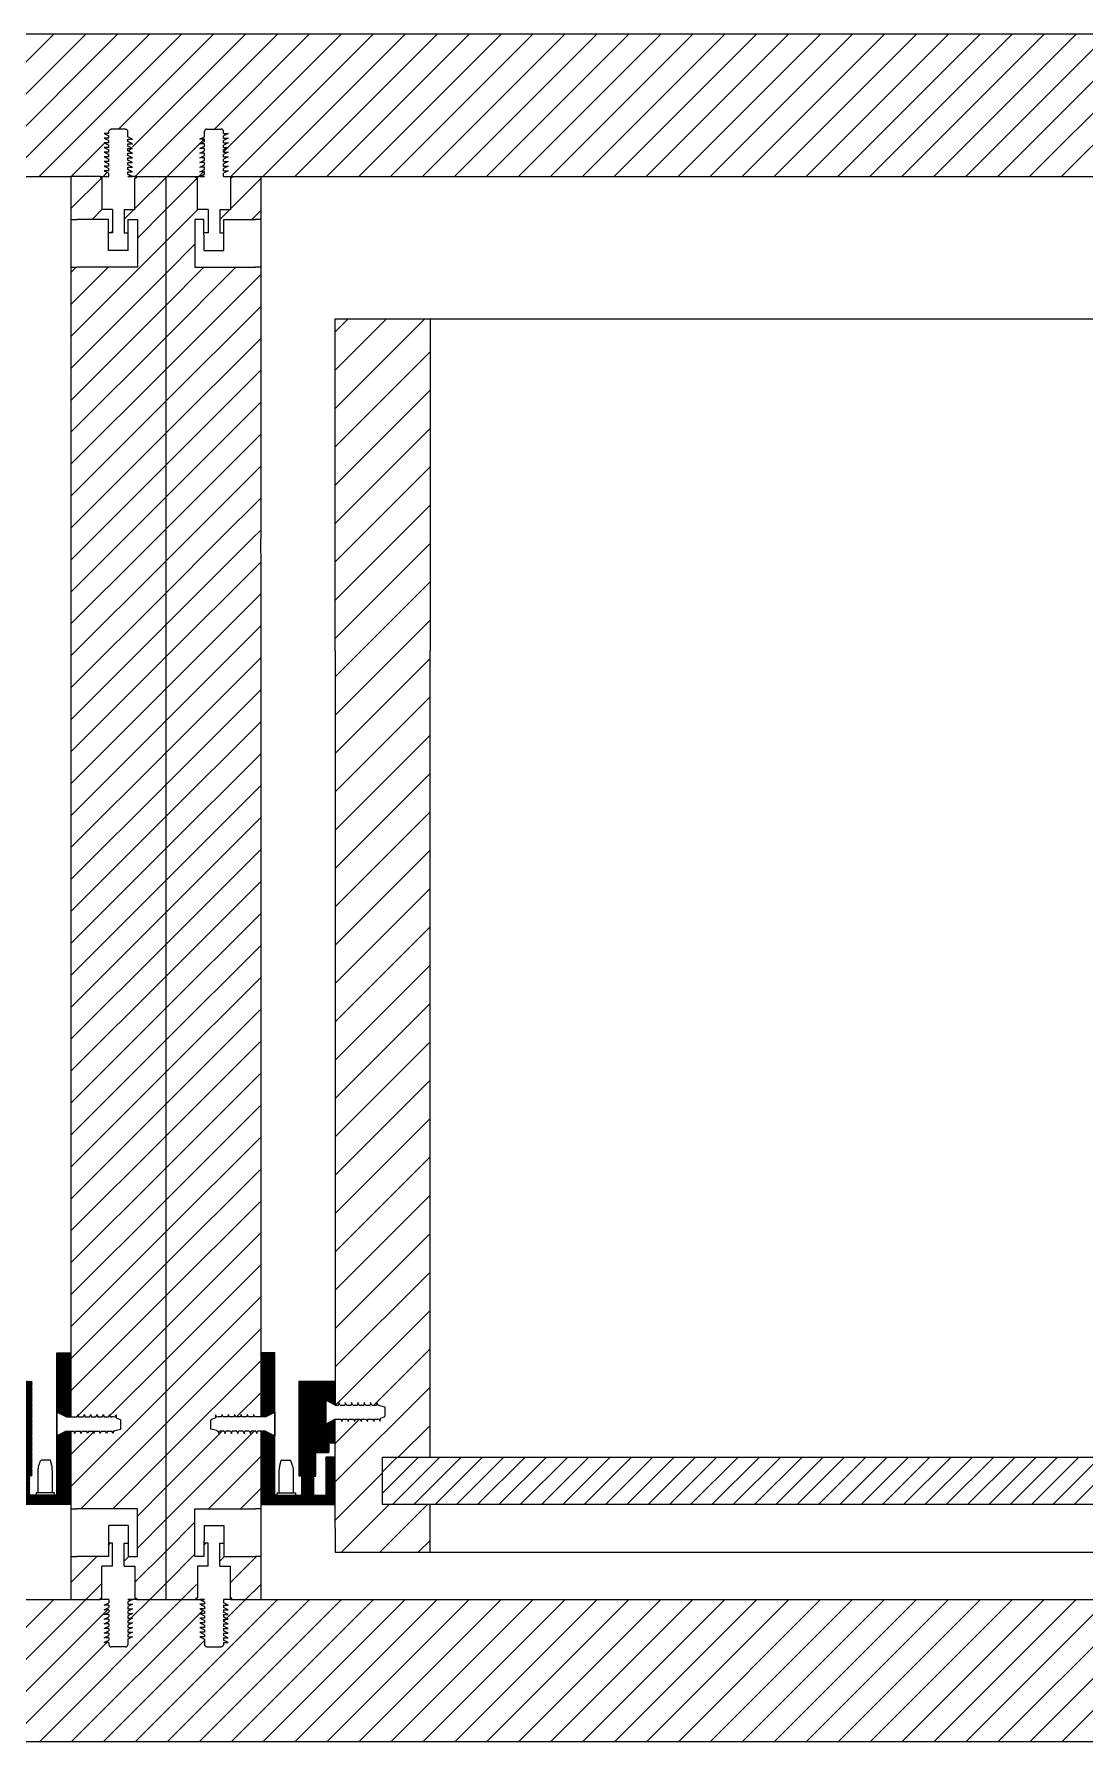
# Model space of a CAD drawing. Header units: millimetres. Extents: x 162 to 1697, y -125 to 545.
# Drawn here: x 516.52 to 538.67, y -125.15 to -89.15 of the extents above; entities that cross this region are included whole.
import ezdxf

# ---------------------------------------------------------------- set-up
doc = ezdxf.new("R2010")
doc.units = ezdxf.units.MM
doc.layers.get('0').update_dxf_attribs({"color": 255})
for name, color, linetype in [("costruzione sez cc'", 161, 'Continuous'), ('GIUNZIONI', 2, 'Continuous'), ('VITI', 2, 'Continuous')]:
    doc.layers.add(name, color=color, linetype=linetype)
pattern_1 = [(45, (146.07084, 0), (-0.3367596, 0.3367596), [])]

msp = doc.modelspace()

# ---------------------------------------------------------------- hatches: boundary and pattern name
at = {"transparency": 33554687}
h = msp.add_hatch(dxfattribs=at)
h.set_pattern_fill('ANSI31', color=8, scale=0.15)
h.set_pattern_definition(pattern_1)
h.paths.add_polyline_path([(521.296, -92.151), (520.691, -92.151), (520.691, -92.181), (520.661, -92.181), (520.661, -92.851), (520.436, -92.851), (520.436, -93.337), (520.521, -93.337), (520.521, -93.057), (520.599, -93.057), (520.711, -93.057), (521.185, -93.057), (521.296, -93.057)])
h.paths.add_polyline_path([(517.946, -92.181), (517.916, -92.181), (517.916, -92.151), (517.296, -92.151), (517.296, -93.057), (517.422, -93.057), (517.896, -93.057), (518.008, -93.057), (518.085, -93.057), (518.085, -93.337), (518.171, -93.337), (518.171, -92.851), (517.946, -92.851)])
h = msp.add_hatch(dxfattribs=at)
h.set_pattern_fill('ANSI31', color=8, scale=0.18)
h.paths.add_polyline_path([(524.866, -102.151), (524.866, -95.151), (522.866, -95.151), (522.866, -102.151), (522.866, -118.051), (522.934, -118.051), (522.944, -118.001), (522.969, -118.051), (523.068, -118.051), (523.078, -118.001), (523.102, -118.051), (523.201, -118.051), (523.212, -118.001), (523.236, -118.051), (523.335, -118.051), (523.346, -118.001), (523.37, -118.051), (523.469, -118.051), (523.48, -118.001), (523.504, -118.051), (523.603, -118.051), (523.613, -118.001), (523.638, -118.051), (523.737, -118.051), (523.747, -118.001), (523.773, -118.057), (523.915, -118.093), (523.915, -118.296), (523.822, -118.331), (523.817, -118.393), (523.789, -118.343, -0.074706), (523.73, -118.351), (523.691, -118.351), (523.685, -118.401), (523.656, -118.351), (523.558, -118.351), (523.551, -118.401), (523.523, -118.351), (523.424, -118.351), (523.418, -118.401), (523.389, -118.351), (523.29, -118.351), (523.284, -118.401), (523.255, -118.351), (523.156, -118.351), (523.15, -118.401), (523.121, -118.351), (523.022, -118.351), (523.016, -118.401), (522.987, -118.351), (522.866, -118.351), (522.866, -120.651), (522.866, -121.151), (524.866, -121.151), (524.866, -120.151), (523.866, -120.151), (523.866, -119.151), (524.866, -119.151)])
h = msp.add_hatch(dxfattribs=at)
h.set_pattern_fill('ANSI31', color=40, scale=0.005)
h.set_pattern_definition([(45, (86.170648, -191.819565), (-0.01122532015, 0.01122532015), [])])
h.paths.add_polyline_path([(515.726, -117.551), (516.482, -117.551), (516.482, -118.851), (516.057, -118.851), (515.857, -118.851), (515.726, -118.851), (515.726, -118.351), (515.926, -118.451), (515.926, -117.951), (515.726, -118.051)])
h.paths.add_polyline_path([(515.857, -118.851), (516.057, -118.851), (516.482, -118.851), (516.482, -119.551), (516.432, -119.551), (516.432, -119.151), (516.182, -119.151), (516.182, -119.551), (516.132, -119.551), (516.132, -119.051), (515.857, -119.051)], flags=17)
h.paths.add_polyline_path([(515.726, -119.151), (515.926, -119.151), (515.926, -119.951), (516.172, -119.951), (516.947, -119.951), (516.996, -119.951), (516.996, -118.701), (517.196, -118.601), (517.296, -118.601), (517.296, -120.151), (516.947, -120.151), (516.172, -120.151), (515.726, -120.151)])
h.paths.add_polyline_path([(516.307, -119.151), (516.432, -119.151), (516.432, -119.551), (516.432, -119.951), (516.307, -119.951)], flags=17)
h.paths.add_polyline_path([(516.182, -119.151), (516.307, -119.151), (516.307, -119.951), (516.182, -119.951)], flags=17)
h.paths.add_polyline_path([(516.996, -116.951), (517.296, -116.951), (517.296, -118.301), (517.196, -118.301), (516.996, -118.201)])
h = msp.add_hatch(dxfattribs=at)
h.set_pattern_fill('ANSI31', color=40, scale=0.005)
h.set_pattern_definition([(45, (88.072601, -191.819565), (-0.01122532015, 0.01122532015), [])])
h.paths.add_polyline_path([(522.866, -117.551), (522.11, -117.551), (522.11, -118.851), (522.535, -118.851), (522.735, -118.851), (522.866, -118.851), (522.866, -118.351), (522.666, -118.451), (522.666, -117.951), (522.866, -118.051)])
h.paths.add_polyline_path([(522.735, -118.851), (522.535, -118.851), (522.11, -118.851), (522.11, -119.551), (522.16, -119.551), (522.16, -119.151), (522.41, -119.151), (522.41, -119.551), (522.46, -119.551), (522.46, -119.051), (522.735, -119.051)], flags=17)
h.paths.add_polyline_path([(522.866, -119.151), (522.666, -119.151), (522.666, -119.951), (522.419, -119.951), (521.644, -119.951), (521.596, -119.951), (521.596, -118.701), (521.396, -118.601), (521.296, -118.601), (521.296, -120.151), (521.644, -120.151), (522.419, -120.151), (522.866, -120.151)])
h.paths.add_polyline_path([(522.285, -119.151), (522.16, -119.151), (522.16, -119.551), (522.16, -119.951), (522.285, -119.951)], flags=17)
h.paths.add_polyline_path([(522.41, -119.151), (522.285, -119.151), (522.285, -119.951), (522.41, -119.951)], flags=17)
h.paths.add_polyline_path([(521.596, -116.951), (521.296, -116.951), (521.296, -118.301), (521.396, -118.301), (521.596, -118.201)])
h = msp.add_hatch(dxfattribs=at)
h.set_pattern_fill('ANSI31', color=8, scale=0.15)
h.set_pattern_definition(pattern_1)
h.paths.add_polyline_path([(517.946, -121.451), (518.171, -121.451), (518.171, -120.966), (518.085, -120.966), (518.085, -121.246), (518.008, -121.246), (517.896, -121.246), (517.422, -121.246), (517.296, -121.246), (517.296, -122.151), (517.916, -122.151), (517.916, -122.121), (517.946, -122.121)])
h.paths.add_polyline_path([(521.296, -121.246), (521.185, -121.246), (520.711, -121.246), (520.599, -121.246), (520.521, -121.246), (520.521, -120.966), (520.436, -120.966), (520.436, -121.451), (520.661, -121.451), (520.661, -122.121), (520.691, -122.121), (520.691, -122.151), (521.296, -122.151)])
h = msp.add_hatch(dxfattribs=at)
h.set_pattern_fill('ANSI31', color=8, scale=0.15)
h.set_pattern_definition(pattern_1)
edge = h.paths.add_edge_path()
edge.add_line((579.296, -122.151), (578.569, -122.151))
edge.add_line((578.569, -122.151), (578.466, -122.202))
edge.add_line((578.466, -122.202), (578.466, -122.25))
edge.add_line((578.466, -122.25), (578.566, -122.251))
edge.add_line((578.566, -122.251), (578.466, -122.3))
edge.add_line((578.466, -122.3), (578.466, -122.348))
edge.add_line((578.466, -122.348), (578.566, -122.349))
edge.add_line((578.566, -122.349), (578.466, -122.398))
edge.add_line((578.466, -122.398), (578.466, -122.446))
edge.add_line((578.466, -122.446), (578.566, -122.448))
edge.add_line((578.566, -122.448), (578.466, -122.496))
edge.add_line((578.466, -122.496), (578.466, -122.544))
edge.add_line((578.466, -122.544), (578.566, -122.546))
edge.add_line((578.566, -122.546), (578.466, -122.594))
edge.add_line((578.466, -122.594), (578.466, -122.642))
edge.add_line((578.466, -122.642), (578.566, -122.644))
edge.add_line((578.566, -122.644), (578.466, -122.692))
edge.add_line((578.466, -122.692), (578.466, -122.74))
edge.add_line((578.466, -122.74), (578.566, -122.742))
edge.add_line((578.566, -122.742), (578.466, -122.79))
edge.add_line((578.466, -122.79), (578.466, -122.838))
edge.add_line((578.466, -122.838), (578.566, -122.84))
edge.add_line((578.566, -122.84), (578.466, -122.889))
edge.add_line((578.466, -122.889), (578.466, -122.937))
edge.add_line((578.466, -122.937), (578.566, -122.938))
edge.add_line((578.566, -122.938), (578.466, -122.987))
edge.add_line((578.466, -122.987), (578.466, -123.129))
edge.add_spline(control_points=[(578.466, -123.105), (578.466, -123.128), (578.439, -123.151), (578.416, -123.151)], knot_values=[0, 0, 0, 0, 0.068355, 0.068355, 0.068355, 0.068355], degree=3, periodic=0)
edge.add_line((578.416, -123.151), (578.09, -123.151))
edge.add_spline(control_points=[(578.116, -123.151), (578.093, -123.151), (578.066, -123.128), (578.066, -123.105)], knot_values=[0, 0, 0, 0, 0.068355, 0.068355, 0.068355, 0.068355], degree=3, periodic=0)
edge.add_line((578.041, -123.058), (577.966, -123.055))
edge.add_line((577.966, -123.055), (578.066, -123.008))
edge.add_line((578.066, -123.008), (578.066, -122.96))
edge.add_line((578.066, -122.96), (577.966, -122.957))
edge.add_line((577.966, -122.957), (578.066, -122.91))
edge.add_line((578.066, -122.91), (578.066, -122.862))
edge.add_line((578.066, -122.862), (577.966, -122.859))
edge.add_line((577.966, -122.859), (578.066, -122.812))
edge.add_line((578.066, -122.812), (578.066, -122.764))
edge.add_line((578.066, -122.764), (577.966, -122.761))
edge.add_line((577.966, -122.761), (578.066, -122.714))
edge.add_line((578.066, -122.714), (578.066, -122.666))
edge.add_line((578.066, -122.666), (577.966, -122.663))
edge.add_line((577.966, -122.663), (578.066, -122.615))
edge.add_line((578.066, -122.615), (578.066, -122.567))
edge.add_line((578.066, -122.567), (577.966, -122.565))
edge.add_line((577.966, -122.565), (578.066, -122.517))
edge.add_line((578.066, -122.517), (578.066, -122.469))
edge.add_line((578.066, -122.469), (577.966, -122.467))
edge.add_line((577.966, -122.467), (578.066, -122.419))
edge.add_line((578.066, -122.419), (578.066, -122.371))
edge.add_line((578.066, -122.371), (577.966, -122.368))
edge.add_line((577.966, -122.368), (578.066, -122.321))
edge.add_line((578.066, -122.321), (578.066, -122.273))
edge.add_line((578.066, -122.273), (577.966, -122.27))
edge.add_line((577.966, -122.27), (578.066, -122.223))
edge.add_line((578.066, -122.223), (578.066, -122.151))
edge.add_line((578.066, -122.151), (577.886, -122.151))
edge.add_line((577.886, -122.151), (577.296, -122.151))
edge.add_line((577.296, -122.151), (520.691, -122.151))
edge.add_line((520.691, -122.151), (520.661, -122.151))
edge.add_line((520.661, -122.151), (520.511, -122.151))
edge.add_line((520.511, -122.151), (520.511, -122.223))
edge.add_line((520.511, -122.223), (520.611, -122.27))
edge.add_line((520.611, -122.27), (520.511, -122.273))
edge.add_line((520.511, -122.273), (520.511, -122.321))
edge.add_line((520.511, -122.321), (520.611, -122.368))
edge.add_line((520.611, -122.368), (520.511, -122.371))
edge.add_line((520.511, -122.371), (520.511, -122.419))
edge.add_line((520.511, -122.419), (520.611, -122.467))
edge.add_line((520.611, -122.467), (520.511, -122.469))
edge.add_line((520.511, -122.469), (520.511, -122.517))
edge.add_line((520.511, -122.517), (520.611, -122.565))
edge.add_line((520.611, -122.565), (520.511, -122.567))
edge.add_line((520.511, -122.567), (520.511, -122.615))
edge.add_line((520.511, -122.615), (520.611, -122.663))
edge.add_line((520.611, -122.663), (520.511, -122.666))
edge.add_line((520.511, -122.666), (520.511, -122.714))
edge.add_line((520.511, -122.714), (520.611, -122.761))
edge.add_line((520.611, -122.761), (520.511, -122.764))
edge.add_line((520.511, -122.764), (520.511, -122.812))
edge.add_line((520.511, -122.812), (520.611, -122.859))
edge.add_line((520.611, -122.859), (520.511, -122.862))
edge.add_line((520.511, -122.862), (520.511, -122.91))
edge.add_line((520.511, -122.91), (520.611, -122.957))
edge.add_line((520.611, -122.957), (520.511, -122.96))
edge.add_line((520.511, -122.96), (520.511, -123.008))
edge.add_line((520.511, -123.008), (520.611, -123.055))
edge.add_line((520.611, -123.055), (520.511, -123.058))
edge.add_line((520.511, -123.058), (520.511, -123.129))
edge.add_spline(control_points=[(520.511, -123.105), (520.511, -123.128), (520.484, -123.151), (520.461, -123.151)], knot_values=[0, 0, 0, 0, 0.068355, 0.068355, 0.068355, 0.068355], degree=3, periodic=0)
edge.add_line((520.461, -123.151), (520.135, -123.151))
edge.add_spline(control_points=[(520.161, -123.151), (520.138, -123.151), (520.111, -123.128), (520.111, -123.105)], knot_values=[0, 0, 0, 0, 0.068355, 0.068355, 0.068355, 0.068355], degree=3, periodic=0)
edge.add_line((520.111, -123.105), (520.111, -122.987))
edge.add_line((520.111, -122.987), (520.011, -122.938))
edge.add_line((520.011, -122.938), (520.111, -122.937))
edge.add_line((520.111, -122.937), (520.111, -122.889))
edge.add_line((520.111, -122.889), (520.011, -122.84))
edge.add_line((520.011, -122.84), (520.111, -122.838))
edge.add_line((520.111, -122.838), (520.111, -122.79))
edge.add_line((520.111, -122.79), (520.011, -122.742))
edge.add_line((520.011, -122.742), (520.111, -122.74))
edge.add_line((520.111, -122.74), (520.111, -122.692))
edge.add_line((520.111, -122.692), (520.011, -122.644))
edge.add_line((520.011, -122.644), (520.111, -122.642))
edge.add_line((520.111, -122.642), (520.111, -122.594))
edge.add_line((520.111, -122.594), (520.011, -122.546))
edge.add_line((520.011, -122.546), (520.111, -122.544))
edge.add_line((520.111, -122.544), (520.111, -122.496))
edge.add_line((520.111, -122.496), (520.011, -122.448))
edge.add_line((520.011, -122.448), (520.111, -122.446))
edge.add_line((520.111, -122.446), (520.111, -122.398))
edge.add_line((520.111, -122.398), (520.011, -122.349))
edge.add_line((520.011, -122.349), (520.111, -122.348))
edge.add_line((520.111, -122.348), (520.111, -122.3))
edge.add_line((520.111, -122.3), (520.011, -122.251))
edge.add_line((520.011, -122.251), (520.111, -122.25))
edge.add_line((520.111, -122.25), (520.111, -122.202))
edge.add_line((520.111, -122.202), (520.007, -122.151))
edge.add_line((520.007, -122.151), (519.931, -122.151))
edge.add_line((519.931, -122.151), (518.599, -122.151))
edge.add_line((518.599, -122.151), (518.496, -122.202))
edge.add_line((518.496, -122.202), (518.496, -122.25))
edge.add_line((518.496, -122.25), (518.596, -122.251))
edge.add_line((518.596, -122.251), (518.496, -122.3))
edge.add_line((518.496, -122.3), (518.496, -122.348))
edge.add_line((518.496, -122.348), (518.596, -122.349))
edge.add_line((518.596, -122.349), (518.496, -122.398))
edge.add_line((518.496, -122.398), (518.496, -122.446))
edge.add_line((518.496, -122.446), (518.596, -122.448))
edge.add_line((518.596, -122.448), (518.496, -122.496))
edge.add_line((518.496, -122.496), (518.496, -122.544))
edge.add_line((518.496, -122.544), (518.596, -122.546))
edge.add_line((518.596, -122.546), (518.496, -122.594))
edge.add_line((518.496, -122.594), (518.496, -122.642))
edge.add_line((518.496, -122.642), (518.596, -122.644))
edge.add_line((518.596, -122.644), (518.496, -122.692))
edge.add_line((518.496, -122.692), (518.496, -122.74))
edge.add_line((518.496, -122.74), (518.596, -122.742))
edge.add_line((518.596, -122.742), (518.496, -122.79))
edge.add_line((518.496, -122.79), (518.496, -122.838))
edge.add_line((518.496, -122.838), (518.596, -122.84))
edge.add_line((518.596, -122.84), (518.496, -122.889))
edge.add_line((518.496, -122.889), (518.496, -122.937))
edge.add_line((518.496, -122.937), (518.596, -122.938))
edge.add_line((518.596, -122.938), (518.496, -122.987))
edge.add_line((518.496, -122.987), (518.496, -123.129))
edge.add_spline(control_points=[(518.496, -123.105), (518.496, -123.128), (518.469, -123.151), (518.446, -123.151)], knot_values=[0, 0, 0, 0, 0.068355, 0.068355, 0.068355, 0.068355], degree=3, periodic=0)
edge.add_line((518.446, -123.151), (518.12, -123.151))
edge.add_spline(control_points=[(518.146, -123.151), (518.123, -123.151), (518.096, -123.128), (518.096, -123.105)], knot_values=[0, 0, 0, 0, 0.068355, 0.068355, 0.068355, 0.068355], degree=3, periodic=0)
edge.add_line((518.071, -123.058), (517.996, -123.055))
edge.add_line((517.996, -123.055), (518.096, -123.008))
edge.add_line((518.096, -123.008), (518.096, -122.96))
edge.add_line((518.096, -122.96), (517.996, -122.957))
edge.add_line((517.996, -122.957), (518.096, -122.91))
edge.add_line((518.096, -122.91), (518.096, -122.862))
edge.add_line((518.096, -122.862), (517.996, -122.859))
edge.add_line((517.996, -122.859), (518.096, -122.812))
edge.add_line((518.096, -122.812), (518.096, -122.764))
edge.add_line((518.096, -122.764), (517.996, -122.761))
edge.add_line((517.996, -122.761), (518.096, -122.714))
edge.add_line((518.096, -122.714), (518.096, -122.666))
edge.add_line((518.096, -122.666), (517.996, -122.663))
edge.add_line((517.996, -122.663), (518.096, -122.615))
edge.add_line((518.096, -122.615), (518.096, -122.567))
edge.add_line((518.096, -122.567), (517.996, -122.565))
edge.add_line((517.996, -122.565), (518.096, -122.517))
edge.add_line((518.096, -122.517), (518.096, -122.469))
edge.add_line((518.096, -122.469), (517.996, -122.467))
edge.add_line((517.996, -122.467), (518.096, -122.419))
edge.add_line((518.096, -122.419), (518.096, -122.371))
edge.add_line((518.096, -122.371), (517.996, -122.368))
edge.add_line((517.996, -122.368), (518.096, -122.321))
edge.add_line((518.096, -122.321), (518.096, -122.273))
edge.add_line((518.096, -122.273), (517.996, -122.27))
edge.add_line((517.996, -122.27), (518.096, -122.223))
edge.add_line((518.096, -122.223), (518.096, -122.151))
edge.add_line((518.096, -122.151), (517.916, -122.151))
edge.add_line((517.916, -122.151), (460.676, -122.151))
edge.add_line((460.676, -122.151), (460.496, -122.151))
edge.add_line((460.496, -122.151), (460.496, -122.223))
edge.add_line((460.496, -122.223), (460.596, -122.27))
edge.add_line((460.596, -122.27), (460.496, -122.273))
edge.add_line((460.496, -122.273), (460.496, -122.321))
edge.add_line((460.496, -122.321), (460.596, -122.368))
edge.add_line((460.596, -122.368), (460.496, -122.371))
edge.add_line((460.496, -122.371), (460.496, -122.419))
edge.add_line((460.496, -122.419), (460.596, -122.467))
edge.add_line((460.596, -122.467), (460.496, -122.469))
edge.add_line((460.496, -122.469), (460.496, -122.517))
edge.add_line((460.496, -122.517), (460.596, -122.565))
edge.add_line((460.596, -122.565), (460.496, -122.567))
edge.add_line((460.496, -122.567), (460.496, -122.615))
edge.add_line((460.496, -122.615), (460.596, -122.663))
edge.add_line((460.596, -122.663), (460.496, -122.666))
edge.add_line((460.496, -122.666), (460.496, -122.714))
edge.add_line((460.496, -122.714), (460.596, -122.761))
edge.add_line((460.596, -122.761), (460.496, -122.764))
edge.add_line((460.496, -122.764), (460.496, -122.812))
edge.add_line((460.496, -122.812), (460.596, -122.859))
edge.add_line((460.596, -122.859), (460.496, -122.862))
edge.add_line((460.496, -122.862), (460.496, -122.91))
edge.add_line((460.496, -122.91), (460.596, -122.957))
edge.add_line((460.596, -122.957), (460.496, -122.96))
edge.add_line((460.496, -122.96), (460.496, -123.008))
edge.add_line((460.496, -123.008), (460.596, -123.055))
edge.add_line((460.596, -123.055), (460.496, -123.058))
edge.add_line((460.496, -123.058), (460.496, -123.129))
edge.add_spline(control_points=[(460.496, -123.105), (460.496, -123.128), (460.469, -123.151), (460.446, -123.151)], knot_values=[0, 0, 0, 0, 0.068355, 0.068355, 0.068355, 0.068355], degree=3, periodic=0)
edge.add_line((460.446, -123.151), (460.12, -123.151))
edge.add_spline(control_points=[(460.146, -123.151), (460.123, -123.151), (460.096, -123.128), (460.096, -123.105)], knot_values=[0, 0, 0, 0, 0.068355, 0.068355, 0.068355, 0.068355], degree=3, periodic=0)
edge.add_line((460.096, -123.105), (460.096, -122.987))
edge.add_line((460.096, -122.987), (459.996, -122.938))
edge.add_line((459.996, -122.938), (460.096, -122.937))
edge.add_line((460.096, -122.937), (460.096, -122.889))
edge.add_line((460.096, -122.889), (459.996, -122.84))
edge.add_line((459.996, -122.84), (460.096, -122.838))
edge.add_line((460.096, -122.838), (460.096, -122.79))
edge.add_line((460.096, -122.79), (459.996, -122.742))
edge.add_line((459.996, -122.742), (460.096, -122.74))
edge.add_line((460.096, -122.74), (460.096, -122.692))
edge.add_line((460.096, -122.692), (459.996, -122.644))
edge.add_line((459.996, -122.644), (460.096, -122.642))
edge.add_line((460.096, -122.642), (460.096, -122.594))
edge.add_line((460.096, -122.594), (459.996, -122.546))
edge.add_line((459.996, -122.546), (460.096, -122.544))
edge.add_line((460.096, -122.544), (460.096, -122.496))
edge.add_line((460.096, -122.496), (459.996, -122.448))
edge.add_line((459.996, -122.448), (460.096, -122.446))
edge.add_line((460.096, -122.446), (460.096, -122.398))
edge.add_line((460.096, -122.398), (459.996, -122.349))
edge.add_line((459.996, -122.349), (460.096, -122.348))
edge.add_line((460.096, -122.348), (460.096, -122.3))
edge.add_line((460.096, -122.3), (459.996, -122.251))
edge.add_line((459.996, -122.251), (460.096, -122.25))
edge.add_line((460.096, -122.25), (460.096, -122.202))
edge.add_line((460.096, -122.202), (459.992, -122.151))
edge.add_line((459.992, -122.151), (459.916, -122.151))
edge.add_line((459.916, -122.151), (459.296, -122.151))
edge.add_line((459.296, -122.151), (459.296, -125.151))
edge.add_line((459.296, -125.151), (579.296, -125.151))
edge.add_line((579.296, -125.151), (579.296, -122.151))
at = {"layer": "costruzione sez cc'", "transparency": 33554687}
h = msp.add_hatch(dxfattribs=at)
h.set_pattern_fill('ANSI31', color=8, scale=0.1)
h.set_pattern_definition([(45, (148.3726, -192.31956), (-0.2245064, 0.2245064), [])])
h.paths.add_polyline_path([(574.726, -120.151), (574.726, -119.151), (573.726, -119.151), (523.866, -119.151), (523.866, -120.151), (524.866, -120.151)])

# ---------------------------------------------------------------- linework, layer by layer
for p, q in [((579.296, -89.151), (459.296, -89.151)), ((460.676, -92.151), (517.296, -92.151)), ((517.916, -92.151), (517.296, -92.151)), ((517.296, -92.151), (517.296, -99.792)), ((518.676, -92.151), (519.931, -92.151)), ((519.296, -92.151), (519.296, -122.151)), ((520.691, -92.151), (521.296, -92.151)), ((521.296, -92.151), (577.296, -92.151)), ((521.296, -92.151), (521.296, -99.792)), ((522.866, -102.151), (522.866, -95.151)), ((522.866, -95.151), (524.866, -95.151)), ((524.866, -95.151), (524.866, -102.151)), ((517.296, -99.792), (517.296, -100.392)), ((521.295, -99.792), (521.296, -100.392)), ((517.296, -100.392), (517.296, -118.301)), ((521.296, -100.392), (521.296, -118.301)), ((522.866, -102.151), (522.866, -118.051)), ((524.866, -119.151), (524.866, -102.151)), ((516.996, -119.951), (516.996, -116.951)), ((516.996, -116.951), (517.296, -116.951)), ((521.596, -116.951), (521.296, -116.951)), ((521.596, -119.951), (521.596, -116.951)), ((522.11, -119.551), (522.11, -117.551)), ((522.11, -117.551), (522.866, -117.551)), ((522.866, -118.051), (522.866, -117.551)), ((522.866, -120.651), (522.866, -118.351)), ((517.296, -118.601), (517.296, -122.151)), ((521.296, -118.601), (521.296, -122.151)), ((522.535, -118.851), (522.11, -118.851)), ((522.16, -119.951), (522.16, -119.151)), ((522.16, -119.151), (522.41, -119.151)), ((522.285, -119.151), (522.285, -119.951)), ((522.41, -119.151), (522.41, -119.951)), ((522.46, -119.551), (522.46, -119.051)), ((522.46, -119.051), (522.735, -119.051)), ((522.535, -118.851), (522.735, -118.851)), ((522.866, -119.151), (522.666, -119.151)), ((522.666, -119.151), (522.666, -119.951)), ((522.735, -118.851), (522.735, -119.051)), ((522.735, -118.851), (522.866, -118.851)), ((522.866, -120.151), (522.866, -119.151)), ((523.866, -120.151), (523.866, -119.151)), ((523.866, -119.151), (573.726, -119.151)), ((516.606, -119.472), (516.606, -119.398)), ((516.606, -119.605), (516.606, -119.472)), ((516.615, -119.339), (516.657, -119.226)), ((516.86, -119.213), (516.674, -119.213)), ((516.893, -119.328), (516.865, -119.218)), ((516.906, -119.49), (516.901, -119.356)), ((516.906, -119.624), (516.906, -119.49)), ((521.686, -119.49), (521.69, -119.356)), ((521.686, -119.624), (521.686, -119.49)), ((521.699, -119.328), (521.727, -119.218)), ((521.732, -119.213), (521.917, -119.213)), ((521.977, -119.339), (521.935, -119.226)), ((521.986, -119.472), (521.986, -119.398)), ((521.986, -119.605), (521.986, -119.472)), ((516.606, -119.739), (516.606, -119.605)), ((516.606, -119.873), (516.606, -119.739)), ((516.606, -119.901), (516.606, -119.873)), ((516.906, -119.758), (516.906, -119.624)), ((516.906, -119.892), (516.906, -119.758)), ((521.686, -119.758), (521.686, -119.624)), ((521.686, -119.892), (521.686, -119.758)), ((521.986, -119.739), (521.986, -119.605)), ((521.986, -119.873), (521.986, -119.739)), ((521.986, -119.901), (521.986, -119.873)), ((522.16, -119.551), (522.11, -119.551)), ((522.41, -119.551), (522.46, -119.551)), ((517.296, -120.151), (515.726, -120.151)), ((516.947, -119.951), (516.172, -119.951)), ((516.947, -120.151), (516.172, -120.151)), ((516.951, -119.901), (516.56, -119.901)), ((516.56, -119.901), (516.56, -119.951)), ((516.906, -119.892), (516.906, -119.901)), ((516.996, -119.951), (516.906, -119.951)), ((516.947, -119.951), (516.996, -119.951)), ((517.296, -120.151), (516.947, -120.151)), ((516.951, -119.951), (516.951, -119.901)), ((517.296, -120.151), (517.296, -120.238)), ((521.296, -120.151), (521.644, -120.151)), ((521.644, -119.951), (521.596, -119.951)), ((521.596, -119.951), (521.686, -119.951)), ((521.641, -119.951), (521.641, -119.901)), ((521.641, -119.901), (522.031, -119.901)), ((521.644, -119.951), (522.419, -119.951)), ((521.644, -120.151), (522.419, -120.151)), ((521.686, -119.892), (521.686, -119.901)), ((522.031, -119.901), (522.032, -119.951)), ((522.41, -119.951), (522.16, -119.951)), ((522.419, -119.951), (522.666, -119.951)), ((522.419, -120.151), (522.866, -120.151)), ((524.866, -120.151), (523.866, -120.151)), ((524.866, -121.151), (524.866, -120.151)), ((574.726, -120.151), (524.866, -120.151)), ((522.866, -120.651), (522.866, -121.151)), ((522.866, -121.151), (524.866, -121.151)), ((460.676, -122.151), (517.916, -122.151)), ((518.676, -122.151), (519.931, -122.151)), ((520.691, -122.151), (578.066, -122.151)), ((579.296, -125.151), (459.296, -125.151))]:
    msp.add_line(p, q)
at = {"color": 8, "linetype": 'Continuous', "transparency": 33554687}
for p, q in [((513.933, -92.151), (516.933, -89.151)), ((514.607, -92.151), (517.607, -89.151)), ((515.28, -92.151), (518.28, -89.151)), ((515.954, -92.151), (518.954, -89.151)), ((516.627, -92.151), (519.627, -89.151)), ((518.301, -91.151), (520.301, -89.151)), ((518.596, -91.53), (520.974, -89.151)), ((518.648, -92.151), (521.648, -89.151)), ((520.321, -91.151), (522.321, -89.151)), ((520.604, -91.542), (522.995, -89.151)), ((520.668, -92.151), (523.668, -89.151)), ((521.342, -92.151), (524.342, -89.151)), ((522.015, -92.151), (525.015, -89.151)), ((522.689, -92.151), (525.689, -89.151)), ((523.362, -92.151), (526.362, -89.151)), ((524.036, -92.151), (527.036, -89.151)), ((524.709, -92.151), (527.709, -89.151)), ((525.383, -92.151), (528.383, -89.151)), ((526.056, -92.151), (529.056, -89.151)), ((526.73, -92.151), (529.73, -89.151)), ((527.403, -92.151), (530.403, -89.151)), ((528.077, -92.151), (531.077, -89.151)), ((528.75, -92.151), (531.75, -89.151)), ((529.424, -92.151), (532.424, -89.151)), ((530.097, -92.151), (533.097, -89.151)), ((530.771, -92.151), (533.771, -89.151)), ((531.445, -92.151), (534.445, -89.151)), ((532.118, -92.151), (535.118, -89.151)), ((532.792, -92.151), (535.792, -89.151)), ((533.465, -92.151), (536.465, -89.151)), ((534.139, -92.151), (537.139, -89.151)), ((534.812, -92.151), (537.812, -89.151)), ((535.486, -92.151), (538.486, -89.151)), ((536.159, -92.151), (539.159, -89.151)), ((536.833, -92.151), (539.833, -89.151)), ((537.506, -92.151), (540.506, -89.151)), ((538.18, -92.151), (541.18, -89.151)), ((519.296, -92.177), (520.106, -91.366)), ((517.301, -92.151), (517.996, -91.456)), ((518.509, -91.617), (518.564, -91.561)), ((520.511, -91.635), (520.598, -91.548)), ((517.974, -92.151), (518.062, -92.064)), ((518.646, -92.153), (518.648, -92.151)), ((519.995, -92.151), (520.093, -92.053)), ((518.646, -92.827), (519.296, -92.177)), ((519.296, -92.85), (519.961, -92.181)), ((518.421, -93.052), (518.621, -92.851)), ((518.621, -92.851), (518.646, -92.827)), ((518.696, -93.45), (519.296, -92.85)), ((519.296, -93.524), (519.968, -92.851)), ((520.642, -92.851), (520.661, -92.832)), ((517.296, -95.524), (519.296, -93.524)), ((519.296, -94.197), (519.911, -93.582)), ((517.296, -94.177), (517.407, -94.065)), ((517.296, -94.85), (518.081, -94.065)), ((517.296, -96.197), (519.296, -94.197)), ((519.296, -94.871), (520.101, -94.065)), ((519.296, -95.544), (520.775, -94.065)), ((519.296, -96.218), (521.296, -94.218)), ((517.296, -96.871), (519.296, -94.871)), ((519.296, -96.891), (521.296, -94.891)), ((517.296, -97.544), (519.296, -95.544)), ((519.296, -97.565), (521.296, -95.565)), ((517.296, -98.217), (519.296, -96.218)), ((519.296, -98.238), (521.296, -96.238)), ((517.296, -98.891), (519.296, -96.891)), ((519.296, -98.912), (521.296, -96.912)), ((517.296, -99.564), (519.296, -97.565)), ((519.296, -99.585), (521.296, -97.585)), ((517.296, -100.238), (519.296, -98.238)), ((519.296, -100.259), (521.296, -98.259)), ((518.416, -99.792), (519.296, -98.912)), ((520.437, -99.792), (521.296, -98.933)), ((518.796, -100.085), (519.296, -99.585)), ((521.11, -99.792), (521.296, -99.606)), ((517.296, -100.912), (518.416, -99.792)), ((519.296, -100.933), (520.437, -99.792)), ((519.296, -101.606), (521.11, -99.792)), ((517.296, -101.585), (518.796, -100.085)), ((517.296, -102.259), (519.296, -100.259)), ((519.296, -102.28), (521.296, -100.286)), ((517.296, -102.933), (519.296, -100.933)), ((519.296, -102.953), (521.296, -100.953)), ((517.296, -103.606), (519.296, -101.606)), ((519.296, -103.627), (521.296, -101.627)), ((517.296, -104.28), (519.296, -102.28)), ((519.296, -104.3), (521.296, -102.3)), ((517.296, -104.953), (519.296, -102.953)), ((519.296, -104.974), (521.296, -102.974)), ((517.296, -105.627), (519.296, -103.627)), ((519.296, -105.647), (521.296, -103.647)), ((517.296, -106.3), (519.296, -104.3)), ((519.296, -106.321), (521.296, -104.321)), ((517.296, -106.974), (519.296, -104.974)), ((519.296, -106.994), (521.296, -104.994)), ((517.296, -107.647), (519.296, -105.647)), ((519.296, -107.668), (521.296, -105.668)), ((517.296, -108.321), (519.296, -106.321)), ((519.296, -108.341), (521.296, -106.341)), ((517.296, -108.994), (519.296, -106.994)), ((519.296, -109.015), (521.296, -107.015)), ((517.296, -109.668), (519.296, -107.668)), ((519.296, -109.688), (521.296, -107.688)), ((517.296, -110.341), (519.296, -108.341)), ((519.296, -110.362), (521.296, -108.362)), ((517.296, -111.015), (519.296, -109.015)), ((519.296, -111.035), (521.296, -109.035)), ((517.296, -111.688), (519.296, -109.688)), ((519.296, -111.709), (521.296, -109.709)), ((517.296, -112.362), (519.296, -110.362)), ((519.296, -112.382), (521.296, -110.382)), ((517.296, -113.035), (519.296, -111.035)), ((519.296, -113.056), (521.296, -111.056)), ((517.296, -113.709), (519.296, -111.709)), ((519.296, -113.729), (521.296, -111.729)), ((517.296, -114.382), (519.296, -112.382)), ((519.296, -114.403), (521.296, -112.403)), ((517.296, -115.056), (519.296, -113.056)), ((519.296, -115.076), (521.296, -113.076)), ((517.296, -115.729), (519.296, -113.729)), ((519.296, -115.75), (521.296, -113.75)), ((517.296, -116.403), (519.296, -114.403)), ((519.296, -116.423), (521.296, -114.423)), ((517.296, -117.076), (519.296, -115.076)), ((519.296, -117.097), (521.296, -115.097)), ((517.296, -117.75), (519.296, -115.75)), ((519.296, -117.771), (521.296, -115.771)), ((517.418, -118.301), (519.296, -116.423)), ((519.296, -118.444), (521.296, -116.444)), ((518.091, -118.301), (519.296, -117.097)), ((519.296, -119.118), (521.296, -117.118)), ((517.296, -119.771), (519.296, -117.771)), ((520.785, -118.301), (521.296, -117.791)), ((517.296, -119.097), (517.791, -118.601)), ((517.502, -120.238), (519.296, -118.444)), ((519.296, -119.791), (520.485, -118.601)), ((519.296, -120.465), (521.159, -118.601)), ((518.176, -120.238), (519.296, -119.118)), ((520.196, -120.238), (521.296, -119.138)), ((518.696, -120.391), (519.296, -119.791)), ((520.87, -120.238), (521.296, -119.812)), ((518.696, -121.065), (519.296, -120.465)), ((519.296, -121.138), (519.911, -120.523)), ((518.421, -121.34), (518.515, -121.246)), ((518.646, -121.788), (519.296, -121.138)), ((519.296, -121.812), (519.911, -121.197)), ((520.102, -121.006), (520.141, -120.966)), ((518.956, -122.151), (519.296, -121.812)), ((519.63, -122.151), (519.944, -121.837))]:
    msp.add_line(p, q, dxfattribs=at)
for centre, start, end in [((516.806, -119.398), 162.9104, 180), ((516.706, -119.398), 12.2639, 20.556), ((521.886, -119.398), 159.444, 167.7361), ((521.786, -119.398), 0, 17.0896)]:
    msp.add_arc(centre, 0.2, start, end)
for points in [[(516.657, -119.226), (516.659, -119.219), (516.667, -119.213), (516.674, -119.213)], [(516.865, -119.218), (516.865, -119.215), (516.862, -119.213), (516.86, -119.213)], [(521.727, -119.218), (521.727, -119.215), (521.729, -119.213), (521.732, -119.213)], [(521.935, -119.226), (521.932, -119.219), (521.925, -119.213), (521.917, -119.213)]]:
    msp.add_open_spline(points, degree=3)
at = {"layer": 'GIUNZIONI'}
for p, q in [((519.931, -92.151), (520.111, -92.151)), ((518.171, -92.851), (518.171, -93.337)), ((518.421, -92.851), (518.421, -93.337)), ((520.186, -92.851), (520.186, -93.337)), ((520.436, -92.851), (520.436, -93.337)), ((517.296, -93.057), (517.422, -93.057)), ((517.896, -93.057), (517.422, -93.057)), ((518.008, -93.057), (517.896, -93.057)), ((518.085, -93.057), (518.008, -93.057)), ((518.085, -93.711), (518.085, -93.057)), ((518.503, -93.713), (518.506, -93.057)), ((518.506, -93.057), (518.696, -93.057)), ((518.696, -93.057), (518.696, -93.939)), ((520.101, -93.057), (519.911, -93.057)), ((519.911, -93.057), (519.911, -93.939)), ((520.103, -93.713), (520.101, -93.057)), ((520.521, -93.711), (520.521, -93.057)), ((520.521, -93.057), (520.599, -93.057)), ((520.599, -93.057), (520.711, -93.057)), ((520.711, -93.057), (521.185, -93.057)), ((521.296, -93.057), (521.185, -93.057)), ((518.171, -93.337), (518.085, -93.337)), ((518.421, -93.337), (518.505, -93.337)), ((520.186, -93.337), (520.102, -93.337)), ((520.436, -93.337), (520.521, -93.337)), ((518.503, -93.713), (518.085, -93.711)), ((518.696, -93.939), (518.696, -94.065)), ((519.911, -93.939), (519.911, -94.065)), ((520.103, -93.713), (520.521, -93.711)), ((517.296, -94.065), (517.422, -94.065)), ((517.892, -94.065), (517.422, -94.065)), ((518.696, -94.065), (517.892, -94.065)), ((519.911, -94.065), (520.714, -94.065)), ((520.714, -94.065), (521.185, -94.065)), ((521.296, -94.065), (521.185, -94.065)), ((524.866, -95.151), (573.726, -95.151)), ((517.296, -120.238), (517.422, -120.238)), ((517.892, -120.238), (517.422, -120.238)), ((518.696, -120.238), (517.892, -120.238)), ((518.696, -120.364), (518.696, -120.238)), ((519.911, -120.364), (519.911, -120.238)), ((519.911, -120.238), (520.714, -120.238)), ((520.714, -120.238), (521.185, -120.238)), ((521.311, -120.238), (521.185, -120.238)), ((518.503, -120.59), (518.085, -120.592)), ((518.085, -120.592), (518.085, -121.246)), ((518.503, -120.59), (518.506, -121.246)), ((518.696, -121.246), (518.696, -120.364)), ((519.911, -121.246), (519.911, -120.364)), ((520.103, -120.59), (520.101, -121.246)), ((520.103, -120.59), (520.521, -120.592)), ((520.521, -120.592), (520.521, -121.246)), ((517.296, -121.246), (517.422, -121.246)), ((517.896, -121.246), (517.422, -121.246)), ((518.008, -121.246), (517.896, -121.246)), ((518.085, -121.246), (518.008, -121.246)), ((518.171, -120.966), (518.085, -120.966)), ((518.171, -121.451), (518.171, -120.966)), ((518.421, -121.451), (518.421, -120.966)), ((518.421, -120.966), (518.505, -120.966)), ((518.506, -121.246), (518.696, -121.246)), ((520.101, -121.246), (519.911, -121.246)), ((520.186, -120.966), (520.102, -120.966)), ((520.186, -121.451), (520.186, -120.966)), ((520.436, -120.966), (520.521, -120.966)), ((520.436, -121.451), (520.436, -120.966)), ((520.521, -121.246), (520.599, -121.246)), ((520.599, -121.246), (520.711, -121.246)), ((520.711, -121.246), (521.185, -121.246)), ((521.311, -121.246), (521.185, -121.246)), ((524.866, -121.151), (573.726, -121.151))]:
    msp.add_line(p, q, dxfattribs=at)
at = {"layer": 'VITI'}
for p, q in [((518.096, -91.245), (517.996, -91.247)), ((517.996, -91.247), (518.096, -91.295)), ((518.096, -91.343), (517.996, -91.346)), ((517.996, -91.346), (518.096, -91.393)), ((518.096, -91.245), (518.096, -91.198)), ((518.096, -91.343), (518.096, -91.295)), ((518.096, -91.441), (518.096, -91.393)), ((518.446, -91.151), (518.146, -91.151)), ((518.496, -91.316), (518.496, -91.198)), ((518.596, -91.365), (518.496, -91.316)), ((518.496, -91.366), (518.596, -91.365)), ((518.496, -91.414), (518.496, -91.366)), ((518.596, -91.463), (518.496, -91.414)), ((520.011, -91.365), (520.111, -91.316)), ((520.111, -91.366), (520.011, -91.365)), ((520.011, -91.463), (520.111, -91.414)), ((520.111, -91.316), (520.111, -91.198)), ((520.111, -91.414), (520.111, -91.366)), ((520.161, -91.151), (520.461, -91.151)), ((520.511, -91.245), (520.511, -91.198)), ((520.511, -91.245), (520.611, -91.247)), ((520.611, -91.247), (520.511, -91.295)), ((520.511, -91.343), (520.511, -91.295)), ((520.511, -91.343), (520.611, -91.346)), ((520.611, -91.346), (520.511, -91.393)), ((520.511, -91.441), (520.511, -91.393)), ((518.096, -91.441), (517.996, -91.444)), ((517.996, -91.444), (518.096, -91.491)), ((518.096, -91.539), (517.996, -91.542)), ((517.996, -91.542), (518.096, -91.589)), ((518.096, -91.637), (517.996, -91.64)), ((517.996, -91.64), (518.096, -91.687)), ((518.096, -91.735), (517.996, -91.738)), ((517.996, -91.738), (518.096, -91.786)), ((518.096, -91.539), (518.096, -91.491)), ((518.096, -91.637), (518.096, -91.589)), ((518.096, -91.735), (518.096, -91.687)), ((518.096, -91.834), (518.096, -91.786)), ((518.496, -91.464), (518.596, -91.463)), ((518.496, -91.512), (518.496, -91.464)), ((518.596, -91.561), (518.496, -91.512)), ((518.496, -91.563), (518.596, -91.561)), ((518.496, -91.611), (518.496, -91.563)), ((518.596, -91.659), (518.496, -91.611)), ((518.496, -91.661), (518.596, -91.659)), ((518.496, -91.709), (518.496, -91.661)), ((518.596, -91.757), (518.496, -91.709)), ((518.496, -91.759), (518.596, -91.757)), ((518.496, -91.807), (518.496, -91.759)), ((520.111, -91.464), (520.011, -91.463)), ((520.011, -91.561), (520.111, -91.512)), ((520.111, -91.563), (520.011, -91.561)), ((520.011, -91.659), (520.111, -91.611)), ((520.111, -91.661), (520.011, -91.659)), ((520.011, -91.757), (520.111, -91.709)), ((520.111, -91.759), (520.011, -91.757)), ((520.111, -91.512), (520.111, -91.464)), ((520.111, -91.611), (520.111, -91.563)), ((520.111, -91.709), (520.111, -91.661)), ((520.111, -91.807), (520.111, -91.759)), ((520.511, -91.441), (520.611, -91.444)), ((520.611, -91.444), (520.511, -91.491)), ((520.511, -91.539), (520.511, -91.491)), ((520.511, -91.539), (520.611, -91.542)), ((520.611, -91.542), (520.511, -91.589)), ((520.511, -91.637), (520.511, -91.589)), ((520.511, -91.637), (520.611, -91.64)), ((520.611, -91.64), (520.511, -91.687)), ((520.511, -91.735), (520.511, -91.687)), ((520.511, -91.735), (520.611, -91.738)), ((520.611, -91.738), (520.511, -91.786)), ((520.511, -91.834), (520.511, -91.786)), ((517.916, -92.151), (518.096, -92.151)), ((517.916, -92.151), (517.916, -92.181)), ((518.096, -91.834), (517.996, -91.836)), ((517.996, -91.836), (518.096, -91.884)), ((518.096, -91.932), (517.996, -91.934)), ((517.996, -91.934), (518.096, -91.982)), ((518.096, -92.03), (517.996, -92.033)), ((517.996, -92.033), (518.096, -92.08)), ((518.096, -91.932), (518.096, -91.884)), ((518.096, -92.03), (518.096, -91.982)), ((518.096, -92.151), (518.096, -92.08)), ((518.596, -91.855), (518.496, -91.807)), ((518.496, -91.857), (518.596, -91.855)), ((518.496, -91.905), (518.496, -91.857)), ((518.596, -91.953), (518.496, -91.905)), ((518.496, -91.955), (518.596, -91.953)), ((518.496, -92.003), (518.496, -91.955)), ((518.596, -92.052), (518.496, -92.003)), ((518.496, -92.053), (518.596, -92.052)), ((518.496, -92.101), (518.496, -92.053)), ((518.596, -92.15), (518.496, -92.101)), ((518.496, -92.151), (518.596, -92.15)), ((518.676, -92.151), (518.496, -92.151)), ((518.676, -92.181), (518.676, -92.151)), ((519.931, -92.181), (519.931, -92.151)), ((520.011, -91.855), (520.111, -91.807)), ((520.111, -91.857), (520.011, -91.855)), ((520.011, -91.953), (520.111, -91.905)), ((520.111, -91.955), (520.011, -91.953)), ((520.011, -92.052), (520.111, -92.003)), ((520.111, -92.053), (520.011, -92.052)), ((520.011, -92.15), (520.111, -92.101)), ((520.111, -92.151), (520.011, -92.15)), ((520.111, -91.905), (520.111, -91.857)), ((520.111, -92.003), (520.111, -91.955)), ((520.111, -92.101), (520.111, -92.053)), ((520.511, -91.834), (520.611, -91.836)), ((520.611, -91.836), (520.511, -91.884)), ((520.511, -91.932), (520.511, -91.884)), ((520.511, -91.932), (520.611, -91.934)), ((520.611, -91.934), (520.511, -91.982)), ((520.511, -92.03), (520.511, -91.982)), ((520.511, -92.03), (520.611, -92.033)), ((520.611, -92.033), (520.511, -92.08)), ((520.511, -92.151), (520.511, -92.08)), ((520.511, -92.151), (520.691, -92.151)), ((520.691, -92.151), (520.691, -92.181)), ((517.916, -92.181), (517.946, -92.181)), ((517.946, -92.181), (517.946, -92.851)), ((517.946, -92.181), (517.946, -92.211)), ((518.646, -92.851), (518.646, -92.181)), ((518.646, -92.181), (518.676, -92.181)), ((519.961, -92.181), (519.931, -92.181)), ((519.961, -92.851), (519.961, -92.181)), ((520.661, -92.181), (520.661, -92.851)), ((520.661, -92.181), (520.661, -92.211)), ((520.691, -92.181), (520.661, -92.181)), ((518.171, -92.851), (517.946, -92.851)), ((518.421, -92.851), (518.646, -92.851)), ((520.186, -92.851), (519.961, -92.851)), ((520.436, -92.851), (520.661, -92.851)), ((522.866, -118.051), (522.666, -117.951)), ((522.666, -117.951), (522.666, -118.451)), ((522.866, -118.051), (522.934, -118.051)), ((522.944, -118.001), (522.934, -118.051)), ((522.969, -118.051), (522.944, -118.001)), ((522.969, -118.051), (523.068, -118.051)), ((523.078, -118.001), (523.068, -118.051)), ((523.102, -118.051), (523.078, -118.001)), ((523.102, -118.051), (523.201, -118.051)), ((523.212, -118.001), (523.201, -118.051)), ((523.236, -118.051), (523.212, -118.001)), ((523.236, -118.051), (523.335, -118.051)), ((523.346, -118.001), (523.335, -118.051)), ((523.37, -118.051), (523.346, -118.001)), ((523.37, -118.051), (523.469, -118.051)), ((523.48, -118.001), (523.469, -118.051)), ((523.504, -118.051), (523.48, -118.001)), ((523.504, -118.051), (523.603, -118.051)), ((523.613, -118.001), (523.603, -118.051)), ((523.638, -118.051), (523.613, -118.001)), ((523.638, -118.051), (523.73, -118.051)), ((523.747, -118.001), (523.737, -118.051)), ((523.772, -118.056), (523.747, -118.001)), ((523.8, -118.064), (523.91, -118.092)), ((516.996, -118.201), (516.996, -118.326)), ((517.196, -118.301), (516.996, -118.201)), ((516.996, -118.326), (516.996, -118.576)), ((517.196, -118.301), (517.296, -118.301)), ((517.296, -118.301), (517.417, -118.301)), ((517.417, -118.301), (517.446, -118.251)), ((517.446, -118.251), (517.452, -118.301)), ((517.452, -118.301), (517.551, -118.301)), ((517.551, -118.301), (517.58, -118.251)), ((517.58, -118.251), (517.586, -118.301)), ((517.586, -118.301), (517.685, -118.301)), ((517.685, -118.301), (517.713, -118.251)), ((517.713, -118.251), (517.72, -118.301)), ((517.72, -118.301), (517.818, -118.301)), ((517.818, -118.301), (517.847, -118.251)), ((517.847, -118.251), (517.853, -118.301)), ((517.853, -118.301), (517.952, -118.301)), ((517.952, -118.301), (517.981, -118.251)), ((517.981, -118.251), (517.987, -118.301)), ((517.987, -118.301), (518.086, -118.301)), ((518.086, -118.301), (518.115, -118.251)), ((518.115, -118.251), (518.121, -118.301)), ((518.121, -118.301), (518.16, -118.301)), ((518.218, -118.31), (518.247, -118.26)), ((518.247, -118.26), (518.251, -118.322)), ((518.251, -118.322), (518.332, -118.353)), ((518.345, -118.556), (518.345, -118.37)), ((520.247, -118.556), (520.247, -118.37)), ((520.34, -118.322), (520.26, -118.353)), ((520.345, -118.26), (520.34, -118.322)), ((520.373, -118.31), (520.345, -118.26)), ((520.471, -118.301), (520.432, -118.301)), ((520.477, -118.251), (520.471, -118.301)), ((520.506, -118.301), (520.477, -118.251)), ((520.604, -118.301), (520.506, -118.301)), ((520.611, -118.251), (520.604, -118.301)), ((520.639, -118.301), (520.611, -118.251)), ((520.738, -118.301), (520.639, -118.301)), ((520.744, -118.251), (520.738, -118.301)), ((520.773, -118.301), (520.744, -118.251)), ((520.872, -118.301), (520.773, -118.301)), ((520.878, -118.251), (520.872, -118.301)), ((520.907, -118.301), (520.878, -118.251)), ((521.006, -118.301), (520.907, -118.301)), ((521.012, -118.251), (521.006, -118.301)), ((521.041, -118.301), (521.012, -118.251)), ((521.14, -118.301), (521.041, -118.301)), ((521.146, -118.251), (521.14, -118.301)), ((521.175, -118.301), (521.146, -118.251)), ((521.296, -118.301), (521.175, -118.301)), ((521.396, -118.301), (521.296, -118.301)), ((521.396, -118.301), (521.596, -118.201)), ((521.596, -118.201), (521.596, -118.326)), ((521.596, -118.326), (521.596, -118.576)), ((522.866, -118.351), (522.666, -118.451)), ((522.866, -118.351), (522.987, -118.351)), ((522.987, -118.351), (523.016, -118.401)), ((523.016, -118.401), (523.022, -118.351)), ((523.022, -118.351), (523.121, -118.351)), ((523.121, -118.351), (523.15, -118.401)), ((523.15, -118.401), (523.156, -118.351)), ((523.156, -118.351), (523.255, -118.351)), ((523.255, -118.351), (523.284, -118.401)), ((523.284, -118.401), (523.29, -118.351)), ((523.29, -118.351), (523.389, -118.351)), ((523.389, -118.351), (523.418, -118.401)), ((523.418, -118.401), (523.424, -118.351)), ((523.424, -118.351), (523.523, -118.351)), ((523.523, -118.351), (523.551, -118.401)), ((523.551, -118.401), (523.558, -118.351)), ((523.558, -118.351), (523.656, -118.351)), ((523.656, -118.351), (523.685, -118.401)), ((523.685, -118.401), (523.691, -118.351)), ((523.691, -118.351), (523.73, -118.351)), ((523.789, -118.343), (523.817, -118.393)), ((523.817, -118.393), (523.822, -118.331)), ((523.822, -118.331), (523.902, -118.3)), ((523.915, -118.097), (523.915, -118.283)), ((516.996, -118.576), (516.996, -118.701)), ((517.196, -118.601), (516.996, -118.701)), ((517.196, -118.601), (517.296, -118.601)), ((517.296, -118.601), (517.363, -118.601)), ((517.374, -118.651), (517.363, -118.601)), ((517.398, -118.601), (517.374, -118.651)), ((517.398, -118.601), (517.497, -118.601)), ((517.508, -118.651), (517.497, -118.601)), ((517.532, -118.601), (517.508, -118.651)), ((517.532, -118.601), (517.631, -118.601)), ((517.642, -118.651), (517.631, -118.601)), ((517.666, -118.601), (517.642, -118.651)), ((517.666, -118.601), (517.765, -118.601)), ((517.775, -118.651), (517.765, -118.601)), ((517.8, -118.601), (517.775, -118.651)), ((517.8, -118.601), (517.899, -118.601)), ((517.909, -118.651), (517.899, -118.601)), ((517.934, -118.601), (517.909, -118.651)), ((517.934, -118.601), (518.033, -118.601)), ((518.043, -118.651), (518.033, -118.601)), ((518.067, -118.601), (518.043, -118.651)), ((518.067, -118.601), (518.16, -118.601)), ((518.177, -118.651), (518.166, -118.601)), ((518.202, -118.597), (518.177, -118.651)), ((518.23, -118.589), (518.34, -118.561)), ((520.362, -118.589), (520.252, -118.561)), ((520.39, -118.597), (520.415, -118.651)), ((520.415, -118.651), (520.425, -118.601)), ((520.524, -118.601), (520.432, -118.601)), ((520.524, -118.601), (520.549, -118.651)), ((520.549, -118.651), (520.559, -118.601)), ((520.658, -118.601), (520.559, -118.601)), ((520.658, -118.601), (520.682, -118.651)), ((520.682, -118.651), (520.693, -118.601)), ((520.792, -118.601), (520.693, -118.601)), ((520.792, -118.601), (520.816, -118.651)), ((520.816, -118.651), (520.827, -118.601)), ((520.926, -118.601), (520.827, -118.601)), ((520.926, -118.601), (520.95, -118.651)), ((520.95, -118.651), (520.961, -118.601)), ((521.06, -118.601), (520.961, -118.601)), ((521.06, -118.601), (521.084, -118.651)), ((521.084, -118.651), (521.094, -118.601)), ((521.193, -118.601), (521.094, -118.601)), ((521.193, -118.601), (521.218, -118.651)), ((521.218, -118.651), (521.228, -118.601)), ((521.296, -118.601), (521.228, -118.601)), ((521.396, -118.601), (521.296, -118.601)), ((521.396, -118.601), (521.596, -118.701)), ((521.596, -118.576), (521.596, -118.701)), ((518.171, -121.451), (517.946, -121.451)), ((517.946, -122.121), (517.946, -121.451)), ((518.421, -121.451), (518.646, -121.451)), ((518.646, -121.451), (518.646, -122.121)), ((520.186, -121.451), (519.961, -121.451)), ((519.961, -121.451), (519.961, -122.121)), ((520.436, -121.451), (520.661, -121.451)), ((520.661, -122.121), (520.661, -121.451)), ((517.916, -122.151), (517.916, -122.121)), ((517.916, -122.121), (517.946, -122.121)), ((518.096, -122.151), (517.916, -122.151)), ((517.946, -122.121), (517.946, -122.091)), ((517.996, -122.27), (518.096, -122.223)), ((518.096, -122.273), (517.996, -122.27)), ((517.996, -122.368), (518.096, -122.321)), ((518.096, -122.371), (517.996, -122.368)), ((518.096, -122.151), (518.096, -122.223)), ((518.096, -122.273), (518.096, -122.321)), ((518.096, -122.371), (518.096, -122.419)), ((518.496, -122.151), (518.596, -122.153)), ((518.676, -122.151), (518.496, -122.151)), ((518.596, -122.153), (518.496, -122.202)), ((518.496, -122.202), (518.496, -122.25)), ((518.496, -122.25), (518.596, -122.251)), ((518.596, -122.251), (518.496, -122.3)), ((518.496, -122.3), (518.496, -122.348)), ((518.496, -122.348), (518.596, -122.349)), ((518.596, -122.349), (518.496, -122.398)), ((518.496, -122.398), (518.496, -122.446)), ((518.646, -122.121), (518.676, -122.121)), ((518.676, -122.121), (518.676, -122.151)), ((519.961, -122.121), (519.931, -122.121)), ((519.931, -122.121), (519.931, -122.151)), ((519.931, -122.151), (520.111, -122.151)), ((520.111, -122.151), (520.011, -122.153)), ((520.011, -122.153), (520.111, -122.202)), ((520.111, -122.25), (520.011, -122.251)), ((520.011, -122.251), (520.111, -122.3)), ((520.111, -122.348), (520.011, -122.349)), ((520.011, -122.349), (520.111, -122.398)), ((520.111, -122.202), (520.111, -122.25)), ((520.111, -122.3), (520.111, -122.348)), ((520.111, -122.398), (520.111, -122.446)), ((520.676, -122.151), (520.511, -122.151)), ((520.511, -122.151), (520.511, -122.223)), ((520.611, -122.27), (520.511, -122.223)), ((520.511, -122.273), (520.611, -122.27)), ((520.511, -122.273), (520.511, -122.321)), ((520.611, -122.368), (520.511, -122.321)), ((520.511, -122.371), (520.611, -122.368)), ((520.511, -122.371), (520.511, -122.419)), ((520.661, -122.121), (520.661, -122.091)), ((520.691, -122.121), (520.661, -122.121)), ((520.661, -122.151), (520.691, -122.151)), ((520.691, -122.151), (520.691, -122.121)), ((517.996, -122.467), (518.096, -122.419)), ((518.096, -122.469), (517.996, -122.467)), ((517.996, -122.565), (518.096, -122.517)), ((518.096, -122.567), (517.996, -122.565)), ((517.996, -122.663), (518.096, -122.615)), ((518.096, -122.666), (517.996, -122.663)), ((517.996, -122.761), (518.096, -122.714)), ((518.096, -122.469), (518.096, -122.517)), ((518.096, -122.567), (518.096, -122.615)), ((518.096, -122.666), (518.096, -122.714)), ((518.496, -122.446), (518.596, -122.448)), ((518.596, -122.448), (518.496, -122.496)), ((518.496, -122.496), (518.496, -122.544)), ((518.496, -122.544), (518.596, -122.546)), ((518.596, -122.546), (518.496, -122.594)), ((518.496, -122.594), (518.496, -122.642)), ((518.496, -122.642), (518.596, -122.644)), ((518.596, -122.644), (518.496, -122.692)), ((518.496, -122.692), (518.496, -122.74)), ((518.496, -122.74), (518.596, -122.742)), ((518.596, -122.742), (518.496, -122.79)), ((520.111, -122.446), (520.011, -122.448)), ((520.011, -122.448), (520.111, -122.496)), ((520.111, -122.544), (520.011, -122.546)), ((520.011, -122.546), (520.111, -122.594)), ((520.111, -122.642), (520.011, -122.644)), ((520.011, -122.644), (520.111, -122.692)), ((520.111, -122.74), (520.011, -122.742)), ((520.011, -122.742), (520.111, -122.79)), ((520.111, -122.496), (520.111, -122.544)), ((520.111, -122.594), (520.111, -122.642)), ((520.111, -122.692), (520.111, -122.74)), ((520.611, -122.467), (520.511, -122.419)), ((520.511, -122.469), (520.611, -122.467)), ((520.511, -122.469), (520.511, -122.517)), ((520.611, -122.565), (520.511, -122.517)), ((520.511, -122.567), (520.611, -122.565)), ((520.511, -122.567), (520.511, -122.615)), ((520.611, -122.663), (520.511, -122.615)), ((520.511, -122.666), (520.611, -122.663)), ((520.511, -122.666), (520.511, -122.714)), ((520.611, -122.761), (520.511, -122.714)), ((518.096, -122.764), (517.996, -122.761)), ((517.996, -122.859), (518.096, -122.812)), ((518.096, -122.862), (517.996, -122.859)), ((517.996, -122.957), (518.096, -122.91)), ((518.096, -122.96), (517.996, -122.957)), ((517.996, -123.055), (518.096, -123.008)), ((518.096, -123.058), (517.996, -123.055)), ((518.096, -122.764), (518.096, -122.812)), ((518.096, -122.862), (518.096, -122.91)), ((518.096, -122.96), (518.096, -123.008)), ((518.096, -123.058), (518.096, -123.105)), ((518.496, -122.79), (518.496, -122.838)), ((518.496, -122.838), (518.596, -122.84)), ((518.596, -122.84), (518.496, -122.889)), ((518.496, -122.889), (518.496, -122.937)), ((518.496, -122.937), (518.596, -122.938)), ((518.596, -122.938), (518.496, -122.987)), ((518.496, -122.987), (518.496, -123.105)), ((520.111, -122.838), (520.011, -122.84)), ((520.011, -122.84), (520.111, -122.889)), ((520.111, -122.937), (520.011, -122.938)), ((520.011, -122.938), (520.111, -122.987)), ((520.111, -122.79), (520.111, -122.838)), ((520.111, -122.889), (520.111, -122.937)), ((520.111, -122.987), (520.111, -123.105)), ((520.511, -122.764), (520.611, -122.761)), ((520.511, -122.764), (520.511, -122.812)), ((520.611, -122.859), (520.511, -122.812)), ((520.511, -122.862), (520.611, -122.859)), ((520.511, -122.862), (520.511, -122.91)), ((520.611, -122.957), (520.511, -122.91)), ((520.511, -122.96), (520.611, -122.957)), ((520.511, -122.96), (520.511, -123.008)), ((520.611, -123.055), (520.511, -123.008)), ((520.511, -123.058), (520.611, -123.055)), ((520.511, -123.058), (520.511, -123.105)), ((518.446, -123.151), (518.146, -123.151)), ((520.161, -123.151), (520.461, -123.151))]:
    msp.add_line(p, q, dxfattribs=at)
for centre, start, end in [((523.73, -118.251), 88.0665, 90), ((523.73, -118.251), 69.444, 77.7361), ((518.16, -118.501), 72.9104, 90), ((520.432, -118.501), 90, 107.0896), ((523.73, -118.151), 270, 287.0896), ((518.16, -118.401), 270, 271.9335), ((518.16, -118.401), 282.2639, 290.556), ((520.432, -118.401), 249.444, 257.7361), ((520.432, -118.401), 268.0665, 270)]:
    msp.add_arc(centre, 0.2, start, end, dxfattribs=at)
for points in [[(518.096, -91.198), (518.096, -91.175), (518.123, -91.151), (518.146, -91.151)], [(518.446, -91.151), (518.469, -91.151), (518.496, -91.175), (518.496, -91.198)], [(520.161, -91.151), (520.138, -91.151), (520.111, -91.175), (520.111, -91.198)], [(520.511, -91.198), (520.511, -91.175), (520.484, -91.151), (520.461, -91.151)], [(518.332, -118.353), (518.339, -118.355), (518.345, -118.363), (518.345, -118.37)], [(520.26, -118.353), (520.253, -118.355), (520.247, -118.363), (520.247, -118.37)], [(523.902, -118.3), (523.909, -118.298), (523.915, -118.29), (523.915, -118.283)], [(523.91, -118.092), (523.913, -118.093), (523.915, -118.095), (523.915, -118.097)], [(518.34, -118.561), (518.342, -118.56), (518.345, -118.558), (518.345, -118.556)], [(520.252, -118.561), (520.249, -118.56), (520.247, -118.558), (520.247, -118.556)], [(518.096, -123.105), (518.096, -123.128), (518.123, -123.151), (518.146, -123.151)], [(518.446, -123.151), (518.469, -123.151), (518.496, -123.128), (518.496, -123.105)], [(520.161, -123.151), (520.138, -123.151), (520.111, -123.128), (520.111, -123.105)], [(520.511, -123.105), (520.511, -123.128), (520.484, -123.151), (520.461, -123.151)]]:
    msp.add_open_spline(points, degree=3, dxfattribs=at)

doc.saveas('drawing.dxf')
